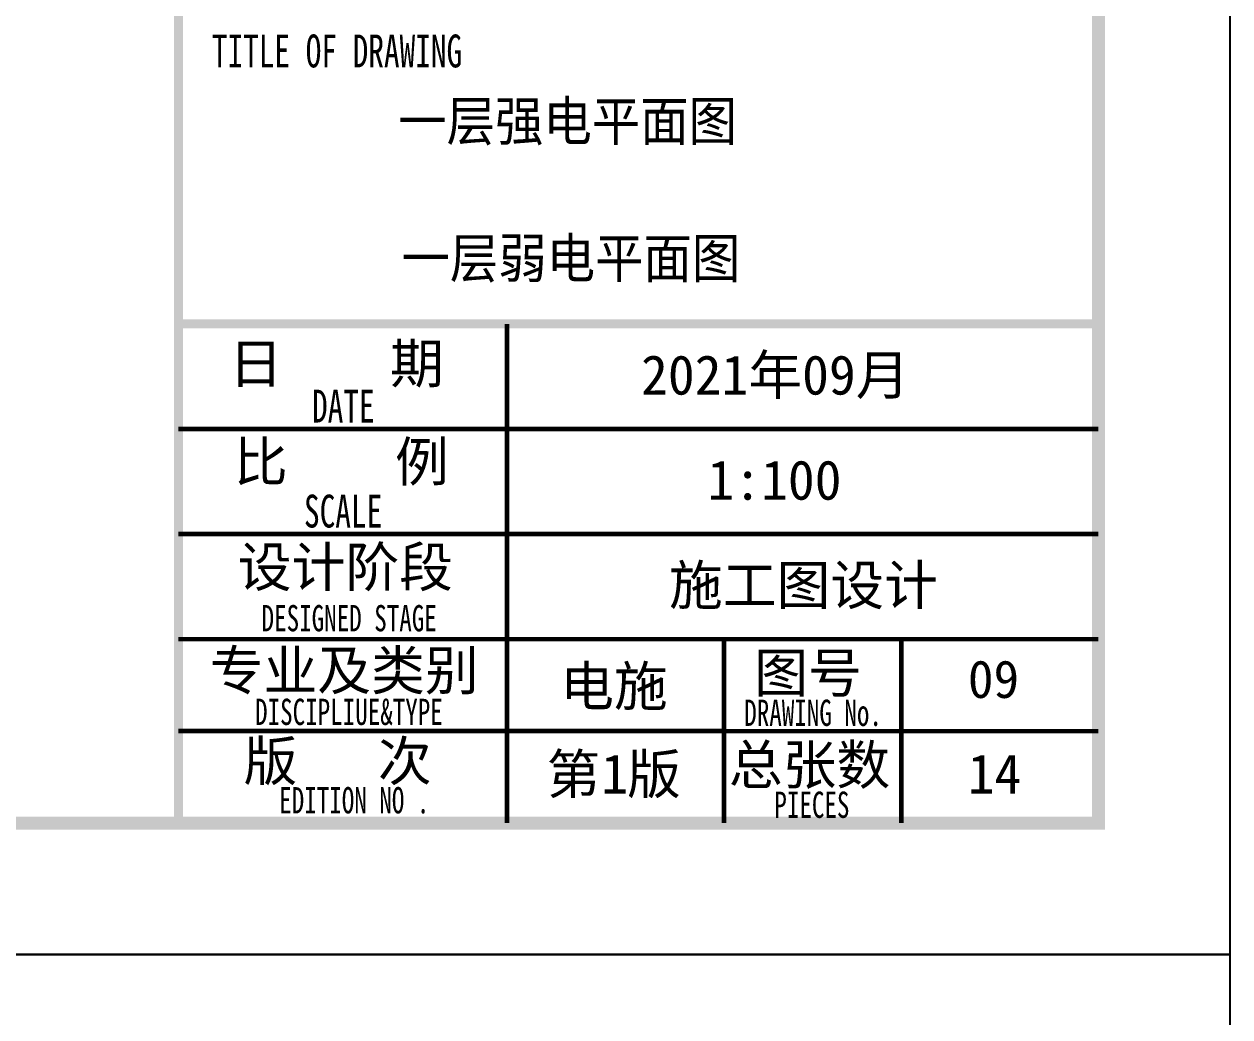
# Model space of a CAD drawing. Extents: x 3002737 to 4077523, y -995787 to -7267.
# Drawn here: x 3107661 to 3116835, y -935862 to -928305 of the extents above; entities that cross this region are included whole.
import ezdxf

# ---------------------------------------------------------------- set-up
doc = ezdxf.new("R2010")
doc.units = 0
doc.header["$LTSCALE"] = 1000
doc.header["$MEASUREMENT"] = 0
doc.layers.add('!!电气', color=1, linetype='CONTINUOUS')
doc.layers.add('图签文字', color=4, linetype='CONTINUOUS')
for name, color, linetype, lineweight in [('S－GG公共标注', 7, 'CONTINUOUS', 25), ('图框', 147, 'CONTINUOUS', 20), ('图签', 147, 'CONTINUOUS', 18)]:
    doc.layers.add(name, color=color, linetype=linetype, lineweight=lineweight)
doc.layers.add('yichutu', color=7, linetype='CONTINUOUS', true_color=0xffffff, plot=False)
doc.styles.add('图框宋体', font='', dxfattribs={"width": 0.9})
doc.styles.add('宋体', font='', dxfattribs={"height": 4})
doc.styles.add('建筑图签-1', font='simhei.ttf', dxfattribs={"width": 0.7})
doc.styles.get('图框宋体').set_extended_font_data('SimSun')
doc.styles.get('宋体').set_extended_font_data('SimSun')

# ---------------------------------------------------------------- blocks, each defined once
blk = doc.blocks.new('A$C086A1D60')
at = {"layer": '图框'}
for points, const_width in [([(0, 0), (0, 57400)], 70), ([(0, 3800.3), (7000, 3800.3)], 70), ([(2500, 1400.3), (2500, 3800.3)], 35), ([(0, 3000.3), (7000, 3000.3)], 35), ([(0, 2200.3), (7000, 2200.3)], 35), ([(0, 1400.3), (7000, 1400.3)], 35), ([(0, 1400.3), (6500, 1400.3)], 35), ([(2500, 0.3), (2500, 1400.3)], 35), ([(4150, 0.3), (4150, 1400.3)], 35), ([(4150, 0.3), (4150, 1400.3)], 35), ([(4150, 0.3), (4150, 1400.3)], 35), ([(5500, 0), (5500, 1400)], 35), ([(0, 700.3), (4150, 700.3)], 35), ([(4150, 700), (7000, 700)], 35)]:
    blk.add_lwpolyline(points, dxfattribs=dict(at, const_width=const_width))
at = {"layer": '图签文字', "style": '建筑图签-1', "width": 0.7}
for s, height, p in [('TITLE OF DRAWING', 250, (254, 5752.5)), ('DATE', 250, (1016.5, 3049.2)), ('SCALE', 250, (955.2, 2250)), ('DESIGNED STAGE', 200, (632.6, 1459.9)), ('DISCIPLIUE&TYPE', 200, (582.9, 747.1)), ('DRAWING No.', 200, (4305, 739.9)), ('EDITION NO .', 200, (766.5, 74.1)), ('PIECES', 200, (4533.8, 39.9))]:
    blk.add_text(s, height=height, dxfattribs=at).set_placement(p)
at = {"layer": '图签文字', "color": 7, "style": '建筑图签-1'}
for s, p in [('日    期', (383.9, 3348.8)), ('比    例', (422.2, 2601.6)), ('设计阶段', (451.9, 1799.7)), ('专业及类别', (238, 1013.1)), ('图号', (4380.9, 994.4)), ('版   次 ', (496, 323)), ('第 版', (2800.8, 223.4)), ('总张数', (4187.8, 294.4))]:
    blk.add_text(s, height=300, dxfattribs=at).set_placement(p)
at = {"layer": '图签文字', "color": 6, "style": '建筑图签-1'}
for s, p in [('2021年09月', (3519.6, 3261.7)), ('1:100', (4024.5, 2461.7)), ('施工图设计', (3732.3, 1661.7)), ('电施', (2904.2, 892.8)), ('1', (3217, 225.1)), ('14', (6005, 225.1))]:
    blk.add_text(s, height=300, dxfattribs=at).set_placement(p)

msp = doc.modelspace()

# ---------------------------------------------------------------- linework, layer by layer
at = {"layer": 'yichutu', "color": 7, "true_color": 0xffffff}
for points in [[(3032735, -935386.6), (3032735, -875986.6), (3116835, -875986.6), (3116835, -935386.6)], [(3032735, -994786.6), (3032735, -935386.6), (3116835, -935386.6), (3116835, -994786.6)]]:
    msp.add_lwpolyline(points, close=True, dxfattribs=at)
at = {"layer": '图框'}
for points in [[(3032735, -875986.6), (3116835, -875986.6), (3116835, -935386.6), (3032735, -935386.6)], [(3032735, -875986.6), (3116835, -875986.6), (3116835, -935386.6), (3032735, -935386.6)], [(3032735, -935386.6), (3116835, -935386.6), (3116835, -994786.6), (3032735, -994786.6)], [(3032735, -935386.6), (3116835, -935386.6), (3116835, -994786.6), (3032735, -994786.6)]]:
    msp.add_lwpolyline(points, close=True, dxfattribs=at)
at = {"layer": '图框', "const_width": 100}
msp.add_lwpolyline([(3115835, -934386.6), (3115835, -876986.6), (3035235, -876986.6), (3035235, -934386.6)], close=True, dxfattribs=at)

# ---------------------------------------------------------------- block references
at = {"layer": '!!电气'}
msp.add_blockref('A$C086A1D60', (3108835, -934386.6), dxfattribs=at)

# ---------------------------------------------------------------- texts
at = {"layer": 'S－GG公共标注', "color": 2, "style": '图框宋体', "width": 0.9}
for s, p in [('一层强电平面图', (3110506.8, -929192.5)), ('一层弱电平面图', (3110531.7, -930236.4))]:
    msp.add_text(s, height=300, dxfattribs=at).set_placement(p)
at = {"layer": '图签', "color": 1, "style": '宋体'}
msp.add_text('09', height=286.68, dxfattribs=at).set_placement((3114841.6, -933433.9))

doc.saveas('drawing.dxf')
